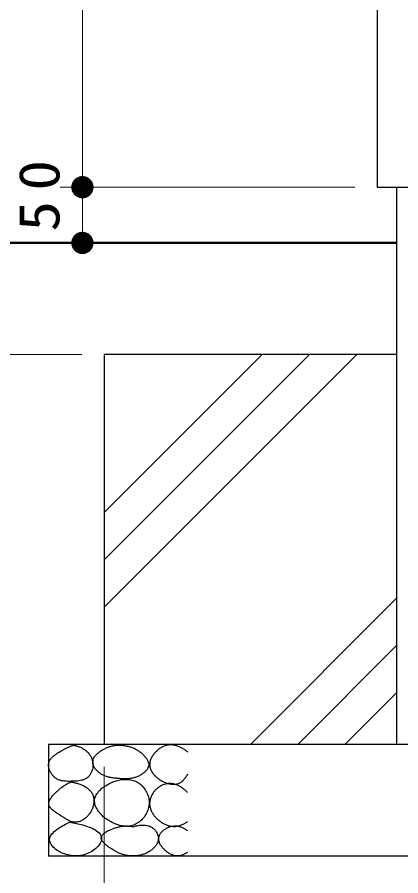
# Model space of a CAD drawing. Units: millimetres on the paper, scale 1:20. Extents: x -365 to 0, y 0 to 257.
# Drawn here: x -273.23 to -256.01, y 41.07 to 79.58 of the extents above; entities that cross this region are included whole.
import ezdxf

# ---------------------------------------------------------------- set-up
doc = ezdxf.new("R2010")
doc.units = ezdxf.units.MM
doc.layers.add('1_20', color=7, linetype='Continuous', lineweight=25)
doc.styles.add('ＭＳ ゴシック', font='')
doc.styles.get('ＭＳ ゴシック').set_extended_font_data('MS Gothic')

# ---------------------------------------------------------------- blocks, each defined once
blk = doc.blocks.new('filled_dot')
at = {"color": 0, "linetype": 'Continuous', "lineweight": -2, "const_width": 1.25}
blk.add_lwpolyline([(-0.625, 0, 1), (0.625, 0, 1)], format="xyb", close=True, dxfattribs=at)

msp = doc.modelspace()

# ---------------------------------------------------------------- linework, layer by layer
at = {"layer": '1_20', "lineweight": 13}
for p, q in [((-270.304, 71.952), (-270.304, 169.452)), ((-258.075, 71.952), (-271.304, 71.952)), ((-270.304, 69.452), (-270.304, 71.952)), ((-271.575, 64.452), (-296.192, 64.452)), ((-270.325, 64.452), (-296.192, 64.452)), ((-269.325, 53.116), (-257.989, 64.452)), ((-269.325, 55.237), (-260.11, 64.452)), ((-269.325, 57.359), (-262.231, 64.452)), ((-262.761, 46.952), (-256.2, 53.513)), ((-260.639, 46.952), (-256.2, 51.392)), ((-258.518, 46.952), (-256.2, 49.27)), ((-269.325, 45.952), (-269.325, 30.952))]:
    msp.add_line(p, q, dxfattribs=at)
at = {"layer": '1_20'}
for p, q in [((-257.075, 169.452), (-257.075, 71.952)), ((-257.075, 71.952), (-251.575, 71.952)), ((-256.2, 71.952), (-256.2, 46.952)), ((-256.2, 64.452), (-269.325, 64.452)), ((-269.325, 64.452), (-269.325, 46.952)), ((-236.825, 46.952), (-271.825, 46.952)), ((-271.825, 46.952), (-271.825, 41.952)), ((-236.825, 41.952), (-271.825, 41.952))]:
    msp.add_line(p, q, dxfattribs=at)
at = {"layer": '1_20', "color": 1, "lineweight": 50}
msp.add_line((-256.2, 69.452), (-283.441, 69.452), dxfattribs=at)
at = {"layer": '1_20'}
for points, knots in [([(-270.702, 46.922), (-270.748, 46.908), (-270.793, 46.894), (-270.837, 46.878), (-270.881, 46.861), (-270.925, 46.842), (-270.968, 46.823), (-271.011, 46.803), (-271.053, 46.782), (-271.095, 46.76), (-271.137, 46.738), (-271.178, 46.714), (-271.219, 46.691), (-271.26, 46.667), (-271.301, 46.643), (-271.341, 46.618), (-271.381, 46.593), (-271.422, 46.569), (-271.461, 46.542), (-271.5, 46.516), (-271.539, 46.489), (-271.576, 46.46), (-271.613, 46.43), (-271.65, 46.399), (-271.682, 46.365), (-271.713, 46.33), (-271.745, 46.293), (-271.767, 46.252), (-271.79, 46.211), (-271.808, 46.166), (-271.817, 46.12), (-271.826, 46.074), (-271.826, 46.025), (-271.821, 45.979), (-271.817, 45.932), (-271.805, 45.885), (-271.79, 45.84), (-271.776, 45.796), (-271.756, 45.752), (-271.733, 45.711), (-271.711, 45.669), (-271.685, 45.629), (-271.656, 45.592), (-271.627, 45.555), (-271.595, 45.519), (-271.559, 45.488), (-271.524, 45.457), (-271.485, 45.429), (-271.444, 45.406), (-271.403, 45.383), (-271.358, 45.365), (-271.313, 45.351), (-271.269, 45.337), (-271.222, 45.327), (-271.175, 45.32), (-271.128, 45.313), (-271.081, 45.31), (-271.034, 45.307), (-270.987, 45.304), (-270.939, 45.304), (-270.892, 45.304), (-270.845, 45.304), (-270.797, 45.306), (-270.75, 45.307), (-270.703, 45.308), (-270.655, 45.309), (-270.608, 45.312), (-270.561, 45.315), (-270.514, 45.318), (-270.467, 45.324), (-270.42, 45.331), (-270.373, 45.338), (-270.327, 45.35), (-270.282, 45.362), (-270.236, 45.377), (-270.194, 45.397), (-270.152, 45.418), (-270.11, 45.443), (-270.074, 45.473), (-270.038, 45.503), (-270.006, 45.539), (-269.978, 45.577), (-269.951, 45.615), (-269.927, 45.657), (-269.907, 45.7), (-269.887, 45.742), (-269.871, 45.787), (-269.859, 45.833), (-269.847, 45.878), (-269.838, 45.926), (-269.834, 45.972), (-269.83, 46.019), (-269.83, 46.067), (-269.834, 46.114), (-269.839, 46.161), (-269.847, 46.208), (-269.86, 46.254), (-269.873, 46.299), (-269.89, 46.344), (-269.91, 46.386), (-269.931, 46.428), (-269.955, 46.47), (-269.983, 46.508), (-270.01, 46.546), (-270.041, 46.583), (-270.074, 46.616), (-270.108, 46.649), (-270.144, 46.68), (-270.182, 46.708), (-270.22, 46.736), (-270.26, 46.762), (-270.302, 46.784), (-270.343, 46.807), (-270.386, 46.828), (-270.43, 46.845), (-270.473, 46.863), (-270.519, 46.878), (-270.564, 46.891), (-270.609, 46.904), (-270.656, 46.913), (-270.702, 46.922)], [0, 0, 0, 0, 1, 1, 1, 2, 2, 2, 3, 3, 3, 4, 4, 4, 5, 5, 5, 6, 6, 6, 7, 7, 7, 8, 8, 8, 9, 9, 9, 10, 10, 10, 11, 11, 11, 12, 12, 12, 13, 13, 13, 14, 14, 14, 15, 15, 15, 16, 16, 16, 17, 17, 17, 18, 18, 18, 19, 19, 19, 20, 20, 20, 21, 21, 21, 22, 22, 22, 23, 23, 23, 24, 24, 24, 25, 25, 25, 26, 26, 26, 27, 27, 27, 28, 28, 28, 29, 29, 29, 30, 30, 30, 31, 31, 31, 32, 32, 32, 33, 33, 33, 34, 34, 34, 35, 35, 35, 36, 36, 36, 37, 37, 37, 38, 38, 38, 39, 39, 39, 40, 40, 40, 40]), ([(-268.731, 46.927), (-268.784, 46.922), (-268.837, 46.918), (-268.889, 46.909), (-268.942, 46.9), (-268.994, 46.888), (-269.045, 46.873), (-269.095, 46.858), (-269.146, 46.84), (-269.194, 46.82), (-269.243, 46.8), (-269.291, 46.776), (-269.338, 46.751), (-269.385, 46.727), (-269.431, 46.7), (-269.475, 46.67), (-269.519, 46.641), (-269.562, 46.609), (-269.602, 46.575), (-269.642, 46.54), (-269.682, 46.503), (-269.715, 46.462), (-269.748, 46.421), (-269.781, 46.377), (-269.802, 46.329), (-269.822, 46.281), (-269.838, 46.227), (-269.839, 46.176), (-269.841, 46.124), (-269.828, 46.069), (-269.81, 46.02), (-269.793, 45.971), (-269.765, 45.924), (-269.735, 45.88), (-269.705, 45.837), (-269.67, 45.796), (-269.632, 45.759), (-269.595, 45.722), (-269.553, 45.688), (-269.509, 45.658), (-269.466, 45.628), (-269.419, 45.601), (-269.371, 45.579), (-269.324, 45.556), (-269.273, 45.537), (-269.223, 45.521), (-269.173, 45.504), (-269.121, 45.491), (-269.069, 45.48), (-269.017, 45.469), (-268.965, 45.461), (-268.912, 45.453), (-268.86, 45.446), (-268.807, 45.441), (-268.754, 45.436), (-268.701, 45.431), (-268.648, 45.427), (-268.595, 45.424), (-268.542, 45.42), (-268.489, 45.417), (-268.436, 45.416), (-268.383, 45.415), (-268.33, 45.415), (-268.277, 45.418), (-268.224, 45.421), (-268.171, 45.426), (-268.118, 45.435), (-268.066, 45.444), (-268.014, 45.456), (-267.963, 45.471), (-267.913, 45.486), (-267.862, 45.505), (-267.814, 45.526), (-267.766, 45.547), (-267.718, 45.572), (-267.673, 45.599), (-267.627, 45.626), (-267.583, 45.656), (-267.542, 45.69), (-267.501, 45.723), (-267.461, 45.76), (-267.428, 45.801), (-267.396, 45.842), (-267.364, 45.888), (-267.347, 45.937), (-267.33, 45.986), (-267.323, 46.042), (-267.328, 46.094), (-267.333, 46.145), (-267.354, 46.197), (-267.377, 46.244), (-267.399, 46.292), (-267.431, 46.336), (-267.463, 46.378), (-267.495, 46.42), (-267.532, 46.459), (-267.569, 46.497), (-267.607, 46.534), (-267.647, 46.569), (-267.689, 46.602), (-267.73, 46.635), (-267.774, 46.666), (-267.819, 46.694), (-267.864, 46.722), (-267.91, 46.747), (-267.958, 46.771), (-268.006, 46.794), (-268.055, 46.814), (-268.105, 46.832), (-268.155, 46.85), (-268.206, 46.865), (-268.257, 46.878), (-268.309, 46.891), (-268.361, 46.901), (-268.414, 46.908), (-268.466, 46.916), (-268.519, 46.921), (-268.572, 46.924), (-268.625, 46.927), (-268.678, 46.927), (-268.731, 46.927)], [0, 0, 0, 0, 1, 1, 1, 2, 2, 2, 3, 3, 3, 4, 4, 4, 5, 5, 5, 6, 6, 6, 7, 7, 7, 8, 8, 8, 9, 9, 9, 10, 10, 10, 11, 11, 11, 12, 12, 12, 13, 13, 13, 14, 14, 14, 15, 15, 15, 16, 16, 16, 17, 17, 17, 18, 18, 18, 19, 19, 19, 20, 20, 20, 21, 21, 21, 22, 22, 22, 23, 23, 23, 24, 24, 24, 25, 25, 25, 26, 26, 26, 27, 27, 27, 28, 28, 28, 29, 29, 29, 30, 30, 30, 31, 31, 31, 32, 32, 32, 33, 33, 33, 34, 34, 34, 35, 35, 35, 36, 36, 36, 37, 37, 37, 38, 38, 38, 39, 39, 39, 40, 40, 40, 40]), ([(-265.575, 46.617), (-265.615, 46.649), (-265.654, 46.681), (-265.696, 46.71), (-265.738, 46.739), (-265.782, 46.767), (-265.827, 46.791), (-265.871, 46.815), (-265.918, 46.838), (-265.965, 46.857), (-266.012, 46.876), (-266.061, 46.893), (-266.11, 46.906), (-266.159, 46.919), (-266.21, 46.929), (-266.261, 46.934), (-266.311, 46.939), (-266.363, 46.94), (-266.414, 46.935), (-266.464, 46.931), (-266.515, 46.921), (-266.564, 46.907), (-266.613, 46.893), (-266.661, 46.873), (-266.706, 46.85), (-266.752, 46.828), (-266.796, 46.801), (-266.838, 46.772), (-266.88, 46.742), (-266.919, 46.71), (-266.957, 46.675), (-266.995, 46.641), (-267.031, 46.604), (-267.064, 46.566), (-267.097, 46.527), (-267.129, 46.486), (-267.156, 46.443), (-267.184, 46.4), (-267.209, 46.355), (-267.229, 46.309), (-267.249, 46.262), (-267.266, 46.213), (-267.275, 46.163), (-267.284, 46.113), (-267.288, 46.061), (-267.284, 46.01), (-267.279, 45.96), (-267.266, 45.909), (-267.249, 45.861), (-267.232, 45.814), (-267.208, 45.768), (-267.181, 45.724), (-267.155, 45.681), (-267.123, 45.64), (-267.09, 45.601), (-267.057, 45.563), (-267.02, 45.527), (-266.982, 45.493), (-266.943, 45.459), (-266.903, 45.428), (-266.861, 45.399), (-266.819, 45.37), (-266.775, 45.343), (-266.73, 45.318), (-266.686, 45.294), (-266.639, 45.272), (-266.592, 45.253), (-266.545, 45.233), (-266.496, 45.216), (-266.447, 45.204), (-266.398, 45.191), (-266.347, 45.181), (-266.296, 45.176), (-266.246, 45.171), (-266.194, 45.169), (-266.143, 45.175), (-266.093, 45.18), (-266.041, 45.19), (-265.994, 45.208), (-265.946, 45.225), (-265.9, 45.25), (-265.859, 45.279), (-265.817, 45.308), (-265.779, 45.344), (-265.745, 45.381), (-265.71, 45.418), (-265.679, 45.459), (-265.651, 45.502), (-265.622, 45.544), (-265.599, 45.589), (-265.575, 45.635)], [0, 0, 0, 0, 1, 1, 1, 2, 2, 2, 3, 3, 3, 4, 4, 4, 5, 5, 5, 6, 6, 6, 7, 7, 7, 8, 8, 8, 9, 9, 9, 10, 10, 10, 11, 11, 11, 12, 12, 12, 13, 13, 13, 14, 14, 14, 15, 15, 15, 16, 16, 16, 17, 17, 17, 18, 18, 18, 19, 19, 19, 20, 20, 20, 21, 21, 21, 22, 22, 22, 23, 23, 23, 24, 24, 24, 25, 25, 25, 26, 26, 26, 27, 27, 27, 28, 28, 28, 29, 29, 29, 30, 30, 30, 30]), ([(-270.829, 45.275), (-270.88, 45.252), (-270.93, 45.229), (-270.979, 45.202), (-271.027, 45.176), (-271.075, 45.147), (-271.121, 45.116), (-271.167, 45.086), (-271.211, 45.053), (-271.255, 45.019), (-271.299, 44.985), (-271.341, 44.949), (-271.383, 44.913), (-271.425, 44.876), (-271.466, 44.839), (-271.505, 44.8), (-271.545, 44.762), (-271.584, 44.722), (-271.62, 44.68), (-271.656, 44.638), (-271.692, 44.595), (-271.721, 44.549), (-271.751, 44.502), (-271.782, 44.453), (-271.797, 44.401), (-271.812, 44.35), (-271.821, 44.289), (-271.81, 44.238), (-271.799, 44.187), (-271.763, 44.137), (-271.729, 44.095), (-271.695, 44.053), (-271.648, 44.019), (-271.605, 43.985), (-271.562, 43.95), (-271.514, 43.921), (-271.468, 43.89), (-271.422, 43.859), (-271.375, 43.831), (-271.328, 43.801), (-271.282, 43.771), (-271.236, 43.74), (-271.19, 43.71), (-271.143, 43.679), (-271.098, 43.648), (-271.05, 43.619), (-271.003, 43.591), (-270.955, 43.562), (-270.905, 43.539), (-270.855, 43.516), (-270.802, 43.494), (-270.749, 43.482), (-270.695, 43.471), (-270.638, 43.466), (-270.584, 43.47), (-270.53, 43.475), (-270.474, 43.489), (-270.423, 43.508), (-270.371, 43.526), (-270.321, 43.552), (-270.274, 43.581), (-270.227, 43.609), (-270.182, 43.643), (-270.14, 43.68), (-270.099, 43.716), (-270.06, 43.756), (-270.025, 43.798), (-269.989, 43.841), (-269.957, 43.886), (-269.929, 43.934), (-269.901, 43.981), (-269.876, 44.032), (-269.856, 44.083), (-269.836, 44.134), (-269.82, 44.188), (-269.809, 44.242), (-269.798, 44.296), (-269.791, 44.352), (-269.79, 44.407), (-269.788, 44.462), (-269.792, 44.518), (-269.802, 44.572), (-269.813, 44.626), (-269.829, 44.681), (-269.852, 44.73), (-269.875, 44.78), (-269.907, 44.827), (-269.942, 44.87), (-269.976, 44.912), (-270.018, 44.95), (-270.061, 44.985), (-270.104, 45.019), (-270.151, 45.049), (-270.199, 45.077), (-270.247, 45.104), (-270.297, 45.128), (-270.348, 45.149), (-270.399, 45.171), (-270.452, 45.189), (-270.505, 45.205), (-270.557, 45.221), (-270.611, 45.235), (-270.665, 45.247), (-270.72, 45.258), (-270.774, 45.266), (-270.829, 45.275)], [0, 0, 0, 0, 1, 1, 1, 2, 2, 2, 3, 3, 3, 4, 4, 4, 5, 5, 5, 6, 6, 6, 7, 7, 7, 8, 8, 8, 9, 9, 9, 10, 10, 10, 11, 11, 11, 12, 12, 12, 13, 13, 13, 14, 14, 14, 15, 15, 15, 16, 16, 16, 17, 17, 17, 18, 18, 18, 19, 19, 19, 20, 20, 20, 21, 21, 21, 22, 22, 22, 23, 23, 23, 24, 24, 24, 25, 25, 25, 26, 26, 26, 27, 27, 27, 28, 28, 28, 29, 29, 29, 30, 30, 30, 31, 31, 31, 32, 32, 32, 33, 33, 33, 34, 34, 34, 35, 35, 35, 35]), ([(-269.366, 43.71), (-269.303, 43.664), (-269.239, 43.618), (-269.172, 43.576), (-269.105, 43.534), (-269.037, 43.495), (-268.966, 43.46), (-268.896, 43.425), (-268.823, 43.393), (-268.749, 43.367), (-268.675, 43.341), (-268.599, 43.318), (-268.522, 43.304), (-268.444, 43.29), (-268.364, 43.282), (-268.286, 43.285), (-268.208, 43.288), (-268.128, 43.3), (-268.054, 43.323), (-267.98, 43.346), (-267.907, 43.381), (-267.84, 43.422), (-267.774, 43.463), (-267.711, 43.514), (-267.655, 43.569), (-267.599, 43.623), (-267.548, 43.685), (-267.504, 43.75), (-267.46, 43.814), (-267.421, 43.885), (-267.391, 43.957), (-267.361, 44.029), (-267.337, 44.106), (-267.324, 44.183), (-267.311, 44.26), (-267.307, 44.341), (-267.313, 44.418), (-267.318, 44.496), (-267.334, 44.575), (-267.357, 44.65), (-267.381, 44.725), (-267.413, 44.798), (-267.451, 44.867), (-267.489, 44.935), (-267.535, 45.001), (-267.587, 45.059), (-267.639, 45.118), (-267.698, 45.173), (-267.762, 45.217), (-267.826, 45.262), (-267.898, 45.3), (-267.971, 45.327), (-268.043, 45.355), (-268.122, 45.373), (-268.2, 45.384), (-268.277, 45.395), (-268.357, 45.396), (-268.435, 45.392), (-268.514, 45.387), (-268.592, 45.375), (-268.669, 45.358), (-268.746, 45.341), (-268.822, 45.318), (-268.896, 45.292), (-268.97, 45.265), (-269.042, 45.233), (-269.112, 45.197), (-269.182, 45.161), (-269.251, 45.121), (-269.315, 45.077), (-269.38, 45.032), (-269.443, 44.983), (-269.499, 44.928), (-269.555, 44.874), (-269.61, 44.814), (-269.651, 44.748), (-269.692, 44.682), (-269.73, 44.608), (-269.746, 44.533), (-269.762, 44.458), (-269.76, 44.374), (-269.746, 44.299), (-269.731, 44.223), (-269.695, 44.149), (-269.658, 44.08), (-269.622, 44.011), (-269.574, 43.947), (-269.525, 43.885), (-269.477, 43.823), (-269.422, 43.767), (-269.366, 43.71)], [0, 0, 0, 0, 1, 1, 1, 2, 2, 2, 3, 3, 3, 4, 4, 4, 5, 5, 5, 6, 6, 6, 7, 7, 7, 8, 8, 8, 9, 9, 9, 10, 10, 10, 11, 11, 11, 12, 12, 12, 13, 13, 13, 14, 14, 14, 15, 15, 15, 16, 16, 16, 17, 17, 17, 18, 18, 18, 19, 19, 19, 20, 20, 20, 21, 21, 21, 22, 22, 22, 23, 23, 23, 24, 24, 24, 25, 25, 25, 26, 26, 26, 27, 27, 27, 28, 28, 28, 29, 29, 29, 30, 30, 30, 30]), ([(-265.591, 44.811), (-265.626, 44.847), (-265.662, 44.884), (-265.701, 44.917), (-265.739, 44.951), (-265.779, 44.983), (-265.821, 45.012), (-265.863, 45.041), (-265.907, 45.068), (-265.952, 45.092), (-265.997, 45.116), (-266.043, 45.137), (-266.091, 45.154), (-266.139, 45.172), (-266.189, 45.186), (-266.239, 45.195), (-266.289, 45.204), (-266.34, 45.208), (-266.391, 45.207), (-266.442, 45.206), (-266.493, 45.2), (-266.543, 45.189), (-266.593, 45.179), (-266.642, 45.163), (-266.689, 45.144), (-266.736, 45.125), (-266.782, 45.101), (-266.826, 45.075), (-266.869, 45.048), (-266.911, 45.018), (-266.949, 44.985), (-266.988, 44.952), (-267.025, 44.916), (-267.058, 44.877), (-267.091, 44.839), (-267.122, 44.797), (-267.149, 44.754), (-267.176, 44.711), (-267.2, 44.666), (-267.22, 44.619), (-267.24, 44.572), (-267.256, 44.523), (-267.267, 44.473), (-267.278, 44.424), (-267.285, 44.372), (-267.286, 44.322), (-267.287, 44.271), (-267.282, 44.219), (-267.272, 44.169), (-267.263, 44.119), (-267.248, 44.07), (-267.229, 44.023), (-267.211, 43.975), (-267.188, 43.929), (-267.162, 43.885), (-267.137, 43.841), (-267.107, 43.799), (-267.076, 43.759), (-267.045, 43.718), (-267.011, 43.68), (-266.975, 43.644), (-266.939, 43.608), (-266.9, 43.574), (-266.86, 43.542), (-266.821, 43.51), (-266.779, 43.481), (-266.735, 43.454), (-266.692, 43.427), (-266.647, 43.402), (-266.601, 43.381), (-266.555, 43.36), (-266.507, 43.341), (-266.458, 43.326), (-266.409, 43.312), (-266.359, 43.3), (-266.309, 43.293), (-266.258, 43.286), (-266.207, 43.283), (-266.156, 43.284), (-266.105, 43.286), (-266.054, 43.293), (-266.004, 43.303), (-265.955, 43.314), (-265.905, 43.33), (-265.858, 43.348), (-265.81, 43.366), (-265.764, 43.389), (-265.72, 43.414), (-265.675, 43.438), (-265.633, 43.467), (-265.591, 43.496)], [0, 0, 0, 0, 1, 1, 1, 2, 2, 2, 3, 3, 3, 4, 4, 4, 5, 5, 5, 6, 6, 6, 7, 7, 7, 8, 8, 8, 9, 9, 9, 10, 10, 10, 11, 11, 11, 12, 12, 12, 13, 13, 13, 14, 14, 14, 15, 15, 15, 16, 16, 16, 17, 17, 17, 18, 18, 18, 19, 19, 19, 20, 20, 20, 21, 21, 21, 22, 22, 22, 23, 23, 23, 24, 24, 24, 25, 25, 25, 26, 26, 26, 27, 27, 27, 28, 28, 28, 29, 29, 29, 30, 30, 30, 30]), ([(-270.87, 43.478), (-270.96, 43.435), (-271.05, 43.392), (-271.137, 43.344), (-271.224, 43.296), (-271.312, 43.248), (-271.393, 43.191), (-271.474, 43.134), (-271.56, 43.076), (-271.624, 43.002), (-271.687, 42.929), (-271.761, 42.839), (-271.774, 42.749), (-271.788, 42.66), (-271.752, 42.549), (-271.706, 42.466), (-271.66, 42.384), (-271.576, 42.314), (-271.499, 42.253), (-271.422, 42.193), (-271.332, 42.144), (-271.242, 42.102), (-271.153, 42.061), (-271.057, 42.028), (-270.961, 42.004), (-270.865, 41.98), (-270.765, 41.963), (-270.666, 41.959), (-270.568, 41.954), (-270.466, 41.959), (-270.369, 41.976), (-270.272, 41.993), (-270.174, 42.023), (-270.083, 42.061), (-269.992, 42.099), (-269.903, 42.147), (-269.822, 42.204), (-269.741, 42.261), (-269.66, 42.325), (-269.599, 42.401), (-269.537, 42.477), (-269.467, 42.568), (-269.452, 42.658), (-269.436, 42.748), (-269.458, 42.862), (-269.505, 42.941), (-269.552, 43.019), (-269.65, 43.078), (-269.733, 43.13), (-269.816, 43.183), (-269.911, 43.219), (-270.004, 43.255), (-270.096, 43.292), (-270.192, 43.321), (-270.288, 43.348), (-270.383, 43.376), (-270.48, 43.399), (-270.577, 43.42), (-270.674, 43.442), (-270.772, 43.46), (-270.87, 43.478)], [0, 0, 0, 0, 1, 1, 1, 2, 2, 2, 3, 3, 3, 4, 4, 4, 5, 5, 5, 6, 6, 6, 7, 7, 7, 8, 8, 8, 9, 9, 9, 10, 10, 10, 11, 11, 11, 12, 12, 12, 13, 13, 13, 14, 14, 14, 15, 15, 15, 16, 16, 16, 17, 17, 17, 18, 18, 18, 19, 19, 19, 20, 20, 20, 20]), ([(-268.015, 43.271), (-268.067, 43.28), (-268.119, 43.289), (-268.172, 43.294), (-268.224, 43.299), (-268.277, 43.303), (-268.33, 43.303), (-268.382, 43.303), (-268.435, 43.3), (-268.488, 43.294), (-268.54, 43.289), (-268.593, 43.28), (-268.644, 43.269), (-268.696, 43.259), (-268.747, 43.245), (-268.798, 43.23), (-268.848, 43.215), (-268.899, 43.199), (-268.948, 43.18), (-268.997, 43.161), (-269.046, 43.141), (-269.094, 43.118), (-269.141, 43.096), (-269.189, 43.072), (-269.233, 43.043), (-269.278, 43.015), (-269.324, 42.986), (-269.36, 42.949), (-269.396, 42.911), (-269.438, 42.867), (-269.451, 42.82), (-269.464, 42.774), (-269.455, 42.714), (-269.437, 42.667), (-269.419, 42.621), (-269.378, 42.579), (-269.342, 42.541), (-269.307, 42.502), (-269.265, 42.469), (-269.224, 42.436), (-269.183, 42.403), (-269.139, 42.372), (-269.096, 42.342), (-269.052, 42.312), (-269.008, 42.284), (-268.963, 42.256), (-268.918, 42.228), (-268.873, 42.2), (-268.827, 42.175), (-268.781, 42.149), (-268.734, 42.125), (-268.686, 42.103), (-268.638, 42.08), (-268.589, 42.06), (-268.539, 42.042), (-268.49, 42.025), (-268.439, 42.01), (-268.387, 41.997), (-268.336, 41.985), (-268.284, 41.976), (-268.232, 41.969), (-268.179, 41.962), (-268.126, 41.958), (-268.074, 41.957), (-268.021, 41.955), (-267.968, 41.957), (-267.915, 41.961), (-267.863, 41.965), (-267.81, 41.972), (-267.758, 41.981), (-267.707, 41.991), (-267.655, 42.004), (-267.605, 42.019), (-267.554, 42.034), (-267.504, 42.053), (-267.456, 42.074), (-267.408, 42.095), (-267.361, 42.12), (-267.316, 42.147), (-267.27, 42.174), (-267.227, 42.205), (-267.186, 42.238), (-267.145, 42.271), (-267.105, 42.307), (-267.07, 42.346), (-267.035, 42.385), (-267.001, 42.427), (-266.975, 42.472), (-266.948, 42.517), (-266.924, 42.566), (-266.911, 42.616), (-266.897, 42.667), (-266.891, 42.721), (-266.894, 42.773), (-266.897, 42.825), (-266.911, 42.878), (-266.929, 42.927), (-266.948, 42.976), (-266.974, 43.024), (-267.004, 43.066), (-267.034, 43.109), (-267.07, 43.15), (-267.109, 43.184), (-267.149, 43.218), (-267.194, 43.248), (-267.241, 43.271), (-267.288, 43.294), (-267.34, 43.311), (-267.391, 43.323), (-267.442, 43.335), (-267.495, 43.34), (-267.548, 43.343), (-267.6, 43.345), (-267.653, 43.343), (-267.706, 43.338), (-267.758, 43.333), (-267.811, 43.324), (-267.862, 43.313), (-267.914, 43.302), (-267.964, 43.286), (-268.015, 43.271)], [0, 0, 0, 0, 1, 1, 1, 2, 2, 2, 3, 3, 3, 4, 4, 4, 5, 5, 5, 6, 6, 6, 7, 7, 7, 8, 8, 8, 9, 9, 9, 10, 10, 10, 11, 11, 11, 12, 12, 12, 13, 13, 13, 14, 14, 14, 15, 15, 15, 16, 16, 16, 17, 17, 17, 18, 18, 18, 19, 19, 19, 20, 20, 20, 21, 21, 21, 22, 22, 22, 23, 23, 23, 24, 24, 24, 25, 25, 25, 26, 26, 26, 27, 27, 27, 28, 28, 28, 29, 29, 29, 30, 30, 30, 31, 31, 31, 32, 32, 32, 33, 33, 33, 34, 34, 34, 35, 35, 35, 36, 36, 36, 37, 37, 37, 38, 38, 38, 39, 39, 39, 40, 40, 40, 40]), ([(-265.575, 43.084), (-265.612, 43.109), (-265.649, 43.134), (-265.688, 43.156), (-265.727, 43.178), (-265.767, 43.2), (-265.808, 43.218), (-265.849, 43.235), (-265.891, 43.252), (-265.934, 43.264), (-265.977, 43.276), (-266.021, 43.286), (-266.066, 43.291), (-266.11, 43.296), (-266.155, 43.297), (-266.2, 43.294), (-266.244, 43.291), (-266.289, 43.283), (-266.332, 43.272), (-266.376, 43.261), (-266.418, 43.246), (-266.459, 43.228), (-266.5, 43.211), (-266.541, 43.19), (-266.579, 43.166), (-266.617, 43.143), (-266.654, 43.117), (-266.688, 43.088), (-266.721, 43.059), (-266.754, 43.027), (-266.782, 42.992), (-266.81, 42.957), (-266.836, 42.919), (-266.854, 42.879), (-266.872, 42.839), (-266.885, 42.794), (-266.889, 42.75), (-266.892, 42.706), (-266.886, 42.66), (-266.875, 42.617), (-266.863, 42.574), (-266.844, 42.533), (-266.823, 42.493), (-266.802, 42.454), (-266.776, 42.417), (-266.749, 42.381), (-266.722, 42.345), (-266.692, 42.311), (-266.661, 42.279), (-266.63, 42.247), (-266.598, 42.216), (-266.563, 42.187), (-266.529, 42.158), (-266.493, 42.131), (-266.455, 42.107), (-266.417, 42.083), (-266.378, 42.061), (-266.337, 42.043), (-266.296, 42.024), (-266.254, 42.008), (-266.211, 41.997), (-266.168, 41.986), (-266.123, 41.978), (-266.078, 41.975), (-266.034, 41.972), (-265.988, 41.974), (-265.944, 41.98), (-265.9, 41.986), (-265.856, 41.998), (-265.814, 42.012), (-265.772, 42.026), (-265.73, 42.045), (-265.69, 42.065), (-265.651, 42.085), (-265.613, 42.109), (-265.575, 42.134)], [0, 0, 0, 0, 1, 1, 1, 2, 2, 2, 3, 3, 3, 4, 4, 4, 5, 5, 5, 6, 6, 6, 7, 7, 7, 8, 8, 8, 9, 9, 9, 10, 10, 10, 11, 11, 11, 12, 12, 12, 13, 13, 13, 14, 14, 14, 15, 15, 15, 16, 16, 16, 17, 17, 17, 18, 18, 18, 19, 19, 19, 20, 20, 20, 21, 21, 21, 22, 22, 22, 23, 23, 23, 24, 24, 24, 25, 25, 25, 25])]:
    msp.add_open_spline(points, degree=3, knots=knots, dxfattribs=at)

# ---------------------------------------------------------------- block references
at = {"layer": '1_20', "lineweight": 13, "xscale": 0.4, "yscale": 0.4}
for p, rotation in [((-270.304, 71.952), 270), ((-270.304, 71.952), 90), ((-270.304, 69.452), 90)]:
    msp.add_blockref('filled_dot', p, dxfattribs=dict(at, rotation=rotation))

# ---------------------------------------------------------------- texts
at = {"layer": '1_20', "insert": (-271.304, 71.8), "char_height": 1.833, "attachment_point": 8, "rotation": 90, "style": 'ＭＳ ゴシック'}
msp.add_mtext('\\T1.34;\\W1.1;50', dxfattribs=at)

doc.saveas('drawing.dxf')
